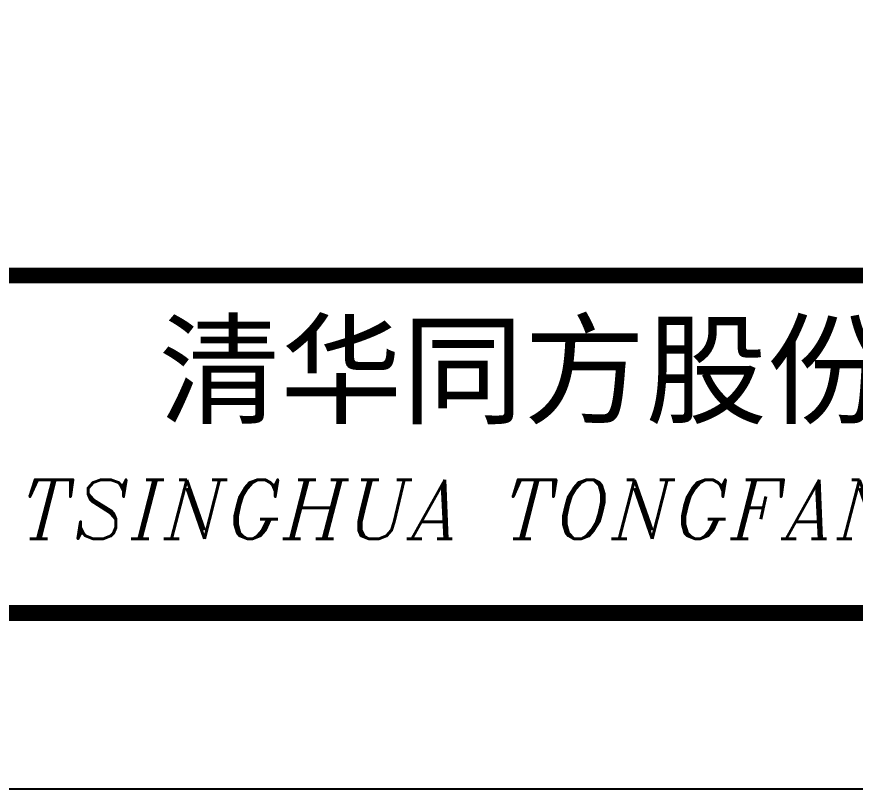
# Model space of a CAD drawing. Extents: x 24221263 to 48466785, y 43033036 to 86624613.
# Drawn here: x 24315953 to 24323085, y 43033036 to 43039610 of the extents above; entities that cross this region are included whole.
import ezdxf

# ---------------------------------------------------------------- set-up
doc = ezdxf.new("R2010")
doc.units = 0
doc.header["$MEASUREMENT"] = 0
doc.layers.get('0').update_dxf_attribs({"linetype": 'CONTINUOUS'})
doc.layers.add('FRAME', color=7, linetype='CONTINUOUS')
doc.styles.add('XC91', font='txt.shx', dxfattribs={"bigfont": 'XC91.shx'})

msp = doc.modelspace()

# ---------------------------------------------------------------- linework, layer by layer
at = {"layer": 'FRAME'}
msp.add_lwpolyline([(24221262.63462, 43033036.28865), (24221262.63462, 43159186.28865), (24399612.63462, 43159186.28865), (24399612.63462, 43033036.28865)], close=True, dxfattribs=at)
at = {"layer": 'FRAME', "const_width": 135}
msp.add_lwpolyline([(24225012.63462, 43034536.28865), (24225012.63462, 43157686.28865), (24398112.63462, 43157686.28865), (24398112.63462, 43034536.28865)], close=True, dxfattribs=at)
msp.add_lwpolyline([(24398132.79333, 43037408.25546), (24312032.79333, 43037408.25546)], dxfattribs=at)

# ---------------------------------------------------------------- texts
at = {"attachment_point": 1, "style": 'XC91'}
for s, insert, char_height in [('\\f楷体_GB2312|b0|i0|c134|p49;清华同方股份有限公司', (24317161.24736, 43036984.6177), 758.625), ('\\Fitalic.shx;TSINGHUA TONGFANG CO.,LTD', (24315978.56548, 43035670.34411), 502.03125)]:
    msp.add_mtext(s, dxfattribs=dict(at, insert=insert, char_height=char_height))

doc.saveas('drawing.dxf')
